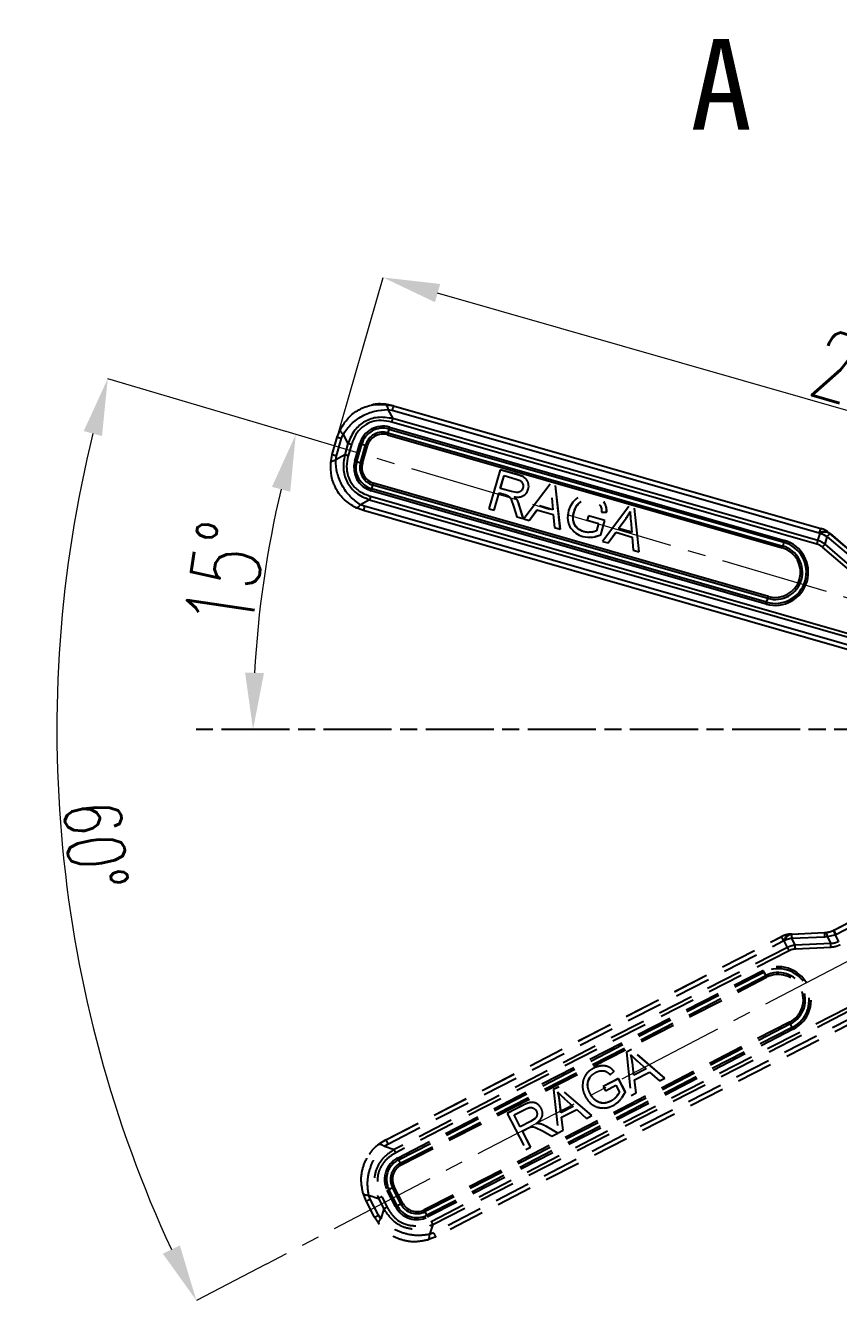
# Model space of a CAD drawing. Header units: millimetres. Extents: x 2379 to 4059, y 879 to 2067.
# Drawn here: x 3677.7 to 3821, y 1175.8 to 1400.4 of the extents above; entities that cross this region are included whole.
import ezdxf

# ---------------------------------------------------------------- set-up
doc = ezdxf.new("R2010")
doc.units = ezdxf.units.MM
for name, pattern in [('AM_ISO08W050', [18, 12, -1.5, 3, -1.5]), ('CENTER2', [28.575, 19.05, -3.175, 3.175, -3.175]), ('HIDDEN', [9.525, 6.35, -3.175])]:
    doc.linetypes.add(name, pattern=pattern)
for name, color, linetype, lineweight in [('AM_5', 3, 'Continuous', 25), ('AM_7', 4, 'AM_ISO08W050', 25), ('中心线', 1, 'CENTER2', 13), ('文字', 7, 'Continuous', 13), ('标注', 3, 'Continuous', 13)]:
    doc.layers.add(name, color=color, linetype=linetype, lineweight=lineweight)
doc.styles.add('SLDTEXTSTYLE1', font='txt.shx', dxfattribs={"width": 0.7, "bigfont": 'gbcbig.shx'})
doc.styles.add('STYLE1', font='txt.shx', dxfattribs={"width": 0.8, "height": 3, "bigfont": 'hzdx.shx'})
doc.dimstyles.new('SLDDIMSTYLE12$0', dxfattribs={"dimtxt": 12, "dimasz": 10, "dimexe": 0, "dimexo": 0.0625, "dimgap": 0.875, "dimtad": 1, "dimdec": 1, "dimlfac": 1.8, "dimrnd": 1e-09, "dimzin": 12, "dimdsep": 46, "dimtxsty": 'SLDTEXTSTYLE1', "dimcen": 0.09, "dimdle": 8.16, "dimclrd": 3, "dimclre": 3, "dimadec": 0, "dimazin": 3, "dimtfac": 1, "dimtdec": 1, "dimtofl": 0, "dimtmove": 0, "dimatfit": 3, "dimfxl": 0, "dimfrac": 2, "dimtolj": 1, "dimlwd": 5, "dimlwe": 5, "dimarcsym": 0})
doc.dimstyles.new('SLDDIMSTYLE12$2', dxfattribs={"dimtxt": 12, "dimasz": 10, "dimexe": 0, "dimexo": 0.0625, "dimgap": 0.875, "dimtad": 1, "dimdec": 1, "dimlfac": 1.8, "dimrnd": 1e-09, "dimzin": 12, "dimdsep": 46, "dimtxsty": 'SLDTEXTSTYLE1', "dimcen": 0.09, "dimdle": 8.16, "dimclrd": 3, "dimclre": 3, "dimadec": 0, "dimazin": 3, "dimtfac": 1, "dimtdec": 1, "dimtofl": 0, "dimtmove": 0, "dimatfit": 3, "dimfxl": 0, "dimfrac": 2, "dimtolj": 1, "dimlwd": 5, "dimlwe": 5, "dimarcsym": 0})

# ---------------------------------------------------------------- blocks, each defined once
blk = doc.blocks.new('*D32')
at = {"layer": 'Defpoints', "color": 0, "transparency": 16777216}
for p in [(3723.63, 1328.83), (3683.3, 1283.27), (3901.01, 1276.31), (3901.05, 1276.32), (3720.13, 1182.17)]:
    blk.add_point(p, dxfattribs=at)
at = {"layer": '标注', "color": 3, "lineweight": 5, "transparency": 16777216}
blk.add_line((3723.57, 1328.85), (3692.16, 1338.15), dxfattribs=at)
at = {"layer": '标注', "color": 3, "linetype": 'Continuous', "lineweight": 5, "transparency": 16777216}
blk.add_line((3720.08, 1182.14), (3707.79, 1175.75), dxfattribs=at)
blk.add_arc((3901.03, 1276.3), 217.83, 166.137, 204.8603, dxfattribs=at)
at = {"layer": '标注', "color": 3, "transparency": 16777216}
for points in [[(3687.93, 1328.93), (3691.15, 1328.06), (3692.16, 1338.15)], [(3704.87, 1185.46), (3701.88, 1183.99), (3707.79, 1175.75)]]:
    blk.add_solid(points, dxfattribs=at)
at = {"layer": '标注', "color": 0, "transparency": 16777216, "insert": (3690.04, 1255.99), "char_height": 10, "attachment_point": 5, "rotation": 275.4986, "style": 'SLDTEXTSTYLE1'}
blk.add_mtext('\\A1;60%%D', dxfattribs=at)
blk = doc.blocks.new('*D44')
at = {"layer": 'AM_5', "color": 3, "linetype": 'Continuous', "lineweight": 5, "transparency": 16777216}
blk.add_arc((3900.94, 1276.35), 183.18, 166.6403, 176.8717, dxfattribs=at)
at = {"layer": 'AM_5', "color": 3, "transparency": 16777216}
for points in [[(3721.11, 1319.1), (3724.33, 1318.24), (3725.3, 1328.33)], [(3719.7, 1286.3), (3716.37, 1286.39), (3717.77, 1276.35)]]:
    blk.add_solid(points, dxfattribs=at)
at = {"layer": 'Defpoints', "color": 0, "transparency": 16777216}
for p in [(3723.63, 1328.83), (3721.13, 1311.27), (3707.75, 1276.35), (3901.05, 1276.32), (3904.2, 1276.35)]:
    blk.add_point(p, dxfattribs=at)
at = {"layer": 'AM_5', "color": 0, "transparency": 16777216, "insert": (3712.85, 1303.6), "char_height": 12, "attachment_point": 5, "rotation": 81.756, "style": 'SLDTEXTSTYLE1'}
blk.add_mtext('\\A1;15%%D', dxfattribs=at)
blk = doc.blocks.new('*D45')
at = {"layer": 'AM_5', "color": 3, "linetype": 'Continuous', "lineweight": 5, "transparency": 16777216}
for p, q in [((3732.2, 1326.4), (3740.69, 1355.99)), ((3900.42, 1310.19), (3750.3, 1353.23))]:
    blk.add_line(p, q, dxfattribs=at)
at = {"layer": 'AM_5', "color": 3, "lineweight": 5, "transparency": 16777216}
blk.add_line((3901.13, 1276.39), (3910.04, 1307.43), dxfattribs=at)
at = {"layer": 'AM_5', "color": 3, "transparency": 16777216}
for points in [[(3750.76, 1354.84), (3749.84, 1351.63), (3740.69, 1355.99)], [(3900.88, 1311.79), (3899.96, 1308.59), (3910.04, 1307.43)]]:
    blk.add_solid(points, dxfattribs=at)
at = {"layer": 'Defpoints', "color": 0, "transparency": 16777216}
for p in [(3740.69, 1355.99), (3732.18, 1326.34), (3901.12, 1276.33)]:
    blk.add_point(p, dxfattribs=at)
at = {"layer": 'AM_5', "color": 0, "transparency": 16777216, "insert": (3827.26, 1338.32), "char_height": 12, "attachment_point": 5, "rotation": 344.0012, "style": 'SLDTEXTSTYLE1'}
blk.add_mtext('\\A1;225', dxfattribs=at)

msp = doc.modelspace()

# ---------------------------------------------------------------- linework, layer by layer
at = {"color": 7, "linetype": 'Continuous', "lineweight": 25}
for p, q in [((3738.658, 1333.498), (3738.629, 1333.492)), ((3741.074, 1333.635), (3742.521, 1333.361)), ((3742.541, 1333.366), (3741.097, 1333.64)), ((3741.552, 1332.724), (3742.421, 1331.122)), ((3741.552, 1332.724), (3742.277, 1332.587)), ((3742.277, 1332.587), (3817.578, 1310.993)), ((3742.541, 1333.366), (3742.521, 1333.361)), ((3742.521, 1333.361), (3817.823, 1311.767)), ((3742.541, 1333.366), (3817.844, 1311.772)), ((3817.162, 1309.021), (3742.242, 1330.506)), ((3817.341, 1309.637), (3742.421, 1331.122)), ((3731.744, 1324.801), (3732.626, 1327.877)), ((3732.489, 1324.575), (3733.371, 1327.651)), ((3732.626, 1327.877), (3733.158, 1329.247)), ((3733.371, 1327.651), (3733.637, 1328.336)), ((3733.637, 1328.336), (3734.506, 1326.734)), ((3741.455, 1328.29), (3811.047, 1308.333)), ((3741.727, 1329.286), (3741.548, 1328.622)), ((3741.548, 1328.622), (3811.14, 1308.666)), ((3741.727, 1329.286), (3811.319, 1309.329)), ((3741.821, 1329.618), (3811.413, 1309.662)), ((3734.506, 1326.734), (3733.932, 1324.734)), ((3735.118, 1326.557), (3734.544, 1324.557)), ((3735.706, 1323.642), (3736.588, 1326.718)), ((3736.041, 1323.547), (3736.923, 1326.623)), ((3736.719, 1323.358), (3737.601, 1326.434)), ((3736.923, 1326.623), (3737.601, 1326.434)), ((3737.054, 1323.263), (3737.936, 1326.339)), ((3731.469, 1323.355), (3731.744, 1324.801)), ((3733.932, 1324.734), (3732.351, 1323.852)), ((3732.351, 1323.852), (3732.489, 1324.575)), ((3736.041, 1323.547), (3736.719, 1323.358)), ((3761.309, 1322.12), (3759.335, 1315.237)), ((3761.324, 1322.124), (3761.309, 1322.12)), ((3764.354, 1321.247), (3761.309, 1322.12)), ((3764.369, 1321.25), (3761.324, 1322.124)), ((3761.35, 1318.828), (3762.002, 1321.104)), ((3761.366, 1318.832), (3762.016, 1321.1)), ((3762.002, 1321.104), (3764.174, 1320.481)), ((3764.369, 1321.25), (3764.354, 1321.247)), ((3765.432, 1320.849), (3765.416, 1320.846)), ((3738.704, 1318.742), (3738.907, 1319.41)), ((3808.296, 1298.785), (3738.704, 1318.742)), ((3808.499, 1299.453), (3738.907, 1319.41)), ((3808.597, 1299.787), (3739.004, 1319.744)), ((3761.366, 1318.832), (3761.35, 1318.828)), ((3763.311, 1318.266), (3761.35, 1318.828)), ((3763.327, 1318.269), (3761.366, 1318.832)), ((3770.112, 1319.601), (3765.497, 1313.475)), ((3771.924, 1311.632), (3771.092, 1319.32)), ((3771.94, 1311.635), (3771.108, 1319.323)), ((3738.32, 1316.818), (3736.739, 1315.936)), ((3738.32, 1316.818), (3829.045, 1290.801)), ((3738.493, 1317.433), (3829.219, 1291.416)), ((3808.199, 1298.452), (3738.607, 1318.408)), ((3760.245, 1314.976), (3761.122, 1318.035)), ((3760.261, 1314.979), (3761.136, 1318.031)), ((3761.122, 1318.035), (3762.183, 1317.731)), ((3762.183, 1317.731), (3762.758, 1317.508)), ((3763.186, 1317.021), (3763.753, 1315.524)), ((3763.327, 1318.269), (3763.311, 1318.266)), ((3764.276, 1318.104), (3763.311, 1318.266)), ((3764.932, 1317.356), (3764.948, 1317.36)), ((3770.447, 1317.174), (3770.624, 1315.067)), ((3737.228, 1314.905), (3735.857, 1315.439)), ((3737.425, 1315.669), (3736.739, 1315.936)), ((3828.492, 1288.734), (3737.229, 1314.905)), ((3828.689, 1289.498), (3737.425, 1315.669)), ((3759.335, 1315.237), (3760.245, 1314.976)), ((3760.261, 1314.979), (3760.245, 1314.976)), ((3763.753, 1315.524), (3764.252, 1313.827)), ((3764.75, 1315.723), (3764.734, 1315.72)), ((3765.397, 1313.499), (3764.734, 1315.72)), ((3765.413, 1313.502), (3764.75, 1315.723)), ((3766.458, 1313.199), (3767.817, 1315.069)), ((3766.474, 1313.203), (3767.828, 1315.066)), ((3767.817, 1315.069), (3770.689, 1314.246)), ((3770.624, 1315.067), (3768.288, 1315.737)), ((3770.624, 1315.075), (3768.304, 1315.74)), ((3770.689, 1314.246), (3770.897, 1311.927)), ((3774.357, 1314.7), (3774.341, 1314.696)), ((3779.201, 1314.663), (3780.093, 1314.657)), ((3783.994, 1315.62), (3779.379, 1309.494)), ((3780.109, 1314.66), (3780.093, 1314.657)), ((3785.807, 1307.651), (3784.975, 1315.338)), ((3785.823, 1307.654), (3784.991, 1315.342)), ((3764.252, 1313.827), (3765.397, 1313.499)), ((3765.413, 1313.502), (3765.397, 1313.499)), ((3765.497, 1313.475), (3766.458, 1313.199)), ((3766.474, 1313.203), (3766.458, 1313.199)), ((3770.897, 1311.927), (3771.924, 1311.632)), ((3774.441, 1312.466), (3774.426, 1312.462)), ((3776.872, 1314.011), (3776.64, 1313.204)), ((3776.64, 1313.204), (3778.658, 1312.626)), ((3776.888, 1314.015), (3776.872, 1314.011)), ((3779.781, 1313.177), (3776.872, 1314.011)), ((3779.796, 1313.181), (3776.888, 1314.015)), ((3778.658, 1312.626), (3778.289, 1311.34)), ((3779.05, 1310.629), (3779.781, 1313.177)), ((3779.066, 1310.633), (3779.796, 1313.181)), ((3779.796, 1313.181), (3779.781, 1313.177)), ((3782.171, 1311.756), (3783.509, 1313.555)), ((3782.186, 1311.759), (3783.525, 1313.558)), ((3783.525, 1313.558), (3783.509, 1313.555)), ((3784.329, 1313.193), (3784.507, 1311.085)), ((3771.94, 1311.635), (3771.924, 1311.632)), ((3776.102, 1311.204), (3776.086, 1311.2)), ((3777.445, 1311.123), (3777.429, 1311.12)), ((3777.866, 1311.203), (3777.445, 1311.123)), ((3778.051, 1310.309), (3778.067, 1310.313)), ((3778.056, 1310.354), (3779.066, 1310.633)), ((3779.066, 1310.633), (3779.05, 1310.629)), ((3780.341, 1309.218), (3781.7, 1311.088)), ((3780.357, 1309.222), (3781.711, 1311.085)), ((3781.7, 1311.088), (3784.571, 1310.265)), ((3782.186, 1311.759), (3782.171, 1311.756)), ((3784.507, 1311.085), (3782.171, 1311.756)), ((3784.506, 1311.094), (3782.186, 1311.759)), ((3784.571, 1310.265), (3784.78, 1307.945)), ((3817.341, 1309.637), (3817.713, 1310.877)), ((3817.578, 1310.993), (3817.713, 1310.877)), ((3817.823, 1311.767), (3817.844, 1311.772)), ((3818.579, 1308.991), (3818.976, 1310.315)), ((3818.976, 1310.315), (3823.4, 1306.541)), ((3819.316, 1310.965), (3819.337, 1310.97)), ((3819.316, 1310.965), (3819.45, 1310.85)), ((3819.46, 1310.866), (3819.324, 1310.981)), ((3819.337, 1310.97), (3819.473, 1310.855)), ((3819.45, 1310.85), (3823.874, 1307.076)), ((3819.473, 1310.855), (3823.898, 1307.081)), ((3779.379, 1309.494), (3780.341, 1309.218)), ((3780.357, 1309.222), (3780.341, 1309.218)), ((3784.78, 1307.945), (3785.807, 1307.651)), ((3785.823, 1307.654), (3785.807, 1307.651)), ((3811.319, 1309.329), (3811.14, 1308.666)), ((3822.918, 1304.418), (3818.147, 1308.488)), ((3823.35, 1304.921), (3818.579, 1308.991)), ((3808.296, 1298.785), (3808.499, 1299.453))]:
    msp.add_line(p, q, dxfattribs=at)
at = {"color": 7, "linetype": 'HIDDEN', "lineweight": 25}
for p, q in [((3820.14, 1240.994), (3827.111, 1244.573)), ((3820.152, 1241.012), (3827.124, 1244.591)), ((3820.492, 1240.262), (3827.463, 1243.842)), ((3812.689, 1240.299), (3812.511, 1240.29)), ((3812.516, 1240.273), (3812.529, 1240.29)), ((3812.516, 1240.273), (3812.693, 1240.28)), ((3812.529, 1240.29), (3812.707, 1240.3)), ((3812.693, 1240.28), (3818.502, 1240.556)), ((3812.707, 1240.3), (3818.515, 1240.575)), ((3818.502, 1240.556), (3818.515, 1240.575)), ((3818.515, 1240.575), (3818.74, 1240.592)), ((3818.971, 1239.875), (3820.347, 1240.19)), ((3820.153, 1241.012), (3820.08, 1240.975)), ((3820.08, 1240.975), (3820.152, 1241.012)), ((3820.14, 1240.994), (3820.152, 1241.012)), ((3820.347, 1240.19), (3820.492, 1240.262)), ((3820.347, 1240.19), (3820.958, 1238.963)), ((3741.192, 1204.053), (3810.879, 1239.835)), ((3741.203, 1204.07), (3810.891, 1239.853)), ((3741.543, 1203.321), (3811.23, 1239.104)), ((3811.985, 1237.953), (3742.652, 1202.351)), ((3810.879, 1239.835), (3810.891, 1239.853)), ((3811.23, 1239.104), (3811.407, 1239.111)), ((3811.985, 1237.953), (3811.407, 1239.111)), ((3812.713, 1239.566), (3818.522, 1239.841)), ((3813.33, 1238.329), (3812.713, 1239.566)), ((3819.594, 1238.626), (3813.33, 1238.329)), ((3819.623, 1237.963), (3813.359, 1237.666)), ((3818.522, 1239.841), (3818.971, 1239.875)), ((3818.971, 1239.875), (3819.594, 1238.626)), ((3812.276, 1237.381), (3742.942, 1201.779)), ((3743.243, 1200.844), (3807.645, 1233.914)), ((3743.402, 1200.538), (3807.805, 1233.607)), ((3807.805, 1233.607), (3808.128, 1233.001)), ((3743.725, 1199.932), (3808.128, 1233.001)), ((3743.885, 1199.625), (3808.288, 1232.695)), ((3749.155, 1189.682), (3833.115, 1232.793)), ((3749.449, 1189.115), (3833.409, 1232.227)), ((3834.041, 1231.032), (3749.583, 1187.665)), ((3834.42, 1230.341), (3749.962, 1186.973)), ((3812.349, 1224.786), (3747.946, 1191.716)), ((3812.506, 1224.476), (3748.103, 1191.407)), ((3812.816, 1223.85), (3812.506, 1224.476)), ((3812.816, 1223.85), (3748.413, 1190.78)), ((3812.973, 1223.54), (3748.57, 1190.47)), ((3784.482, 1219.962), (3783.575, 1219.496)), ((3784.492, 1219.975), (3783.584, 1219.509)), ((3784.492, 1219.975), (3784.482, 1219.962)), ((3790.35, 1214.926), (3784.482, 1219.962)), ((3790.359, 1214.939), (3784.492, 1219.975)), ((3783.584, 1219.509), (3783.575, 1219.496)), ((3783.575, 1219.496), (3784.401, 1211.871)), ((3784.643, 1217.672), (3784.634, 1217.658)), ((3784.889, 1215.43), (3784.634, 1217.658)), ((3784.898, 1215.444), (3784.643, 1217.672)), ((3785.48, 1217.956), (3787.051, 1216.54)), ((3776.382, 1215.482), (3776.372, 1215.469)), ((3777.825, 1216.684), (3777.816, 1216.671)), ((3779.763, 1217.096), (3779.754, 1217.082)), ((3780.734, 1215.519), (3781.389, 1216.124)), ((3781.398, 1216.137), (3781.389, 1216.124)), ((3787.051, 1216.54), (3784.889, 1215.43)), ((3784.898, 1215.444), (3784.889, 1215.43)), ((3787.045, 1216.546), (3784.898, 1215.444)), ((3785.003, 1214.622), (3787.66, 1215.986)), ((3787.66, 1215.986), (3789.399, 1214.437)), ((3771.635, 1213.365), (3770.727, 1212.899)), ((3771.644, 1213.378), (3770.736, 1212.912)), ((3771.644, 1213.378), (3771.635, 1213.365)), ((3777.502, 1208.329), (3771.635, 1213.365)), ((3777.511, 1208.342), (3771.644, 1213.378)), ((3776.84, 1214.412), (3776.83, 1214.399)), ((3776.84, 1214.412), (3777.214, 1215.067)), ((3782.173, 1214.831), (3779.481, 1213.449)), ((3779.491, 1213.462), (3779.481, 1213.449)), ((3779.481, 1213.449), (3779.865, 1212.702)), ((3782.183, 1214.845), (3779.491, 1213.462)), ((3779.865, 1212.702), (3781.732, 1213.661)), ((3781.732, 1213.661), (3782.343, 1212.471)), ((3782.183, 1214.845), (3782.173, 1214.831)), ((3783.384, 1212.474), (3782.173, 1214.831)), ((3783.393, 1212.487), (3782.183, 1214.845)), ((3785.291, 1212.328), (3785.003, 1214.622)), ((3785.301, 1212.342), (3785.013, 1214.627)), ((3789.399, 1214.437), (3790.35, 1214.926)), ((3790.359, 1214.939), (3790.35, 1214.926)), ((3770.736, 1212.912), (3770.727, 1212.899)), ((3770.727, 1212.899), (3771.554, 1205.274)), ((3771.795, 1211.075), (3771.786, 1211.061)), ((3772.041, 1208.833), (3771.786, 1211.061)), ((3772.051, 1208.847), (3771.795, 1211.075)), ((3772.632, 1211.359), (3774.204, 1209.943)), ((3777.177, 1212.23), (3777.168, 1212.217)), ((3780.841, 1210.875), (3780.832, 1210.862)), ((3781.876, 1211.735), (3781.866, 1211.722)), ((3782.129, 1212.082), (3781.876, 1211.735)), ((3782.847, 1211.593), (3783.393, 1212.487)), ((3782.875, 1211.557), (3782.884, 1211.57)), ((3783.393, 1212.487), (3783.384, 1212.474)), ((3784.401, 1211.871), (3785.291, 1212.328)), ((3785.301, 1212.342), (3785.291, 1212.328)), ((3765.402, 1210.159), (3762.584, 1208.712)), ((3762.593, 1208.726), (3762.584, 1208.712)), ((3762.584, 1208.712), (3765.855, 1202.343)), ((3765.411, 1210.172), (3762.593, 1208.726)), ((3763.785, 1208.446), (3765.796, 1209.478)), ((3765.411, 1210.172), (3765.402, 1210.159)), ((3766.461, 1210.607), (3766.452, 1210.594)), ((3774.204, 1209.943), (3772.041, 1208.833)), ((3772.051, 1208.847), (3772.041, 1208.833)), ((3774.198, 1209.949), (3772.051, 1208.847)), ((3772.155, 1208.025), (3774.812, 1209.389)), ((3774.812, 1209.389), (3776.551, 1207.84)), ((3778.767, 1210.659), (3778.758, 1210.646)), ((3764.867, 1206.34), (3763.785, 1208.446)), ((3764.876, 1206.353), (3763.798, 1208.452)), ((3766.682, 1207.272), (3764.867, 1206.34)), ((3764.876, 1206.353), (3764.867, 1206.34)), ((3766.691, 1207.285), (3764.876, 1206.353)), ((3766.225, 1206.11), (3766.797, 1206.341)), ((3767.496, 1207.814), (3766.682, 1207.272)), ((3766.691, 1207.285), (3766.682, 1207.272)), ((3767.443, 1206.278), (3768.881, 1205.575)), ((3768.486, 1207.718), (3768.495, 1207.731)), ((3769.471, 1206.402), (3769.461, 1206.389)), ((3771.465, 1205.223), (3769.461, 1206.389)), ((3771.474, 1205.236), (3769.471, 1206.402)), ((3772.444, 1205.731), (3772.155, 1208.025)), ((3772.453, 1205.745), (3772.165, 1208.03)), ((3776.551, 1207.84), (3777.502, 1208.329)), ((3777.511, 1208.342), (3777.502, 1208.329)), ((3739.949, 1203.262), (3741.192, 1204.053)), ((3741.203, 1204.07), (3739.963, 1203.281)), ((3741.203, 1204.07), (3741.192, 1204.053)), ((3765.244, 1205.606), (3766.225, 1206.11)), ((3766.697, 1202.775), (3765.244, 1205.606)), ((3766.707, 1202.788), (3765.256, 1205.613)), ((3768.881, 1205.575), (3770.405, 1204.679)), ((3770.405, 1204.679), (3771.465, 1205.223)), ((3771.474, 1205.236), (3771.465, 1205.223)), ((3771.554, 1205.274), (3772.444, 1205.731)), ((3772.453, 1205.745), (3772.444, 1205.731)), ((3740.922, 1202.925), (3741.543, 1203.321)), ((3740.922, 1202.925), (3742.652, 1202.351)), ((3765.855, 1202.343), (3766.697, 1202.775)), ((3766.707, 1202.788), (3766.697, 1202.775)), ((3738.281, 1201.509), (3738.264, 1201.484)), ((3743.402, 1200.538), (3743.725, 1199.932)), ((3742.873, 1192.302), (3741.412, 1195.148)), ((3741.721, 1195.308), (3742.344, 1195.635)), ((3743.183, 1192.461), (3741.721, 1195.308)), ((3743.806, 1192.788), (3742.344, 1195.635)), ((3744.115, 1192.948), (3742.653, 1195.794)), ((3737.729, 1193.282), (3737.18, 1194.646)), ((3739.191, 1190.435), (3737.729, 1193.282)), ((3738.152, 1194.309), (3739.882, 1193.735)), ((3738.427, 1193.627), (3738.152, 1194.309)), ((3739.889, 1190.781), (3738.427, 1193.627)), ((3739.882, 1193.735), (3740.832, 1191.885)), ((3740.45, 1194.025), (3741.4, 1192.174)), ((3740.283, 1190.159), (3739.889, 1190.781)), ((3740.832, 1191.885), (3740.283, 1190.159)), ((3743.183, 1192.461), (3743.806, 1192.788)), ((3748.413, 1190.78), (3748.103, 1191.407)), ((3739.98, 1189.193), (3739.191, 1190.435)), ((3749.449, 1189.115), (3748.9, 1187.389)), ((3749.962, 1186.973), (3748.597, 1186.423)), ((3749.583, 1187.665), (3748.9, 1187.389))]:
    msp.add_line(p, q, dxfattribs=at)
at = {"color": 7, "linetype": 'Continuous', "lineweight": 25}
for centre, radius, start, end in [((3740.655, 1325.552), 4.231, 73.99917, 164.00247), ((3740.657, 1325.552), 3.884, 73.99917, 164.00247), ((3740.669, 1325.555), 3.191, 73.99917, 164.00247), ((3740.671, 1325.555), 2.845, 73.99917, 164.00247), ((3716.516, 1335.48), 25.954, 343.91719, 344.67981), ((3766.758, 1322.429), 25.953, 163.9172, 164.67984), ((3750.336, 1374.525), 49.745, 253.95603, 254.35706), ((3724.187, 1278.529), 49.748, 73.95602, 74.35704), ((3739.773, 1322.475), 4.231, 164.00083, 253.99752), ((3749.454, 1371.449), 49.745, 253.95603, 254.35706), ((3739.775, 1322.476), 3.885, 164.00075, 253.99756), ((3739.787, 1322.478), 3.192, 164.00075, 253.99757), ((3723.305, 1275.453), 49.748, 73.95602, 74.35704), ((3739.789, 1322.479), 2.845, 164.00056, 253.99766), ((3764.006, 1311.165), 26.412, 163.32881, 164.08236), ((3713.605, 1326.987), 26.412, 343.32882, 344.08236), ((3809.806, 1304.057), 5.831, 254.00246, 74), ((3836.351, 1302.472), 25.954, 163.91719, 164.67983), ((3828.726, 1307.9), 11.569, 160.47239, 164.49357), ((3818.424, 1309.5), 1.716, 58.66161, 119.51448), ((3818.558, 1309.384), 1.716, 58.66153, 119.51425), ((3816.358, 1306.133), 4.933, 57.94933, 74.06129), ((3816.72, 1307.922), 4, 49.53467, 73.99864), ((3816.741, 1307.927), 4, 49.53467, 73.99864), ((3829.853, 1301.143), 14.228, 136.98242, 139.86093), ((3809.808, 1304.057), 5.484, 254.00238, 74.00008), ((3809.82, 1304.06), 4.792, 254.00253, 73.99993), ((3809.822, 1304.06), 4.445, 254.00255, 73.99991), ((3786.109, 1315.523), 25.954, 343.91719, 344.67983), ((3833.597, 1291.208), 26.411, 163.32879, 164.08235), ((3783.196, 1307.031), 26.413, 343.32883, 344.08237)]:
    msp.add_arc(centre, radius, start, end, dxfattribs=at)
at = {"color": 7, "linetype": 'HIDDEN', "lineweight": 25}
for centre, radius, start, end in [((3812.706, 1236.277), 4, 92.71551, 117.17948), ((3812.718, 1236.295), 4, 92.71551, 117.17948), ((3812.868, 1238.593), 1.716, 101.84245, 162.69532), ((3813.045, 1238.601), 1.716, 101.84237, 162.69509), ((3826.921, 1240.321), 14.228, 180.16327, 183.04177), ((3832.729, 1240.596), 14.227, 180.16315, 183.04177), ((3830.737, 1245.635), 11.569, 203.65317, 207.67445), ((3821.476, 1244.477), 11.569, 203.65323, 207.67441), ((3813.666, 1234.725), 4.933, 101.13017, 117.24213), ((3810.309, 1228.727), 5.831, 297.1833, 117.18084), ((3830.75, 1245.736), 25.954, 207.09803, 207.86067), ((3810.31, 1228.729), 5.484, 297.18322, 117.18092), ((3810.317, 1228.739), 4.792, 297.18337, 117.18077), ((3785.183, 1220.872), 25.954, 27.09803, 27.86067), ((3810.318, 1228.74), 4.445, 297.18339, 117.18075), ((3788.87, 1212.687), 26.413, 26.50967, 27.26321), ((3836.45, 1235.639), 26.411, 206.50963, 207.26319), ((3745.175, 1197.081), 4.231, 117.18001, 207.18331), ((3745.176, 1197.082), 3.884, 117.18001, 207.18331), ((3745.183, 1197.092), 3.191, 117.18001, 207.18331), ((3745.184, 1197.094), 2.845, 117.18001, 207.18331), ((3766.346, 1212.666), 25.953, 207.09805, 207.86068), ((3720.779, 1187.802), 25.954, 27.09803, 27.86065), ((3718.722, 1239.417), 49.745, 297.13687, 297.5379), ((3765.344, 1151.523), 49.748, 117.13686, 117.53788), ((3766.806, 1148.676), 49.748, 117.13686, 117.53788), ((3746.646, 1194.248), 2.845, 207.1814, 297.1785), ((3720.184, 1236.571), 49.745, 297.13687, 297.5379), ((3746.637, 1194.234), 4.231, 207.18167, 297.17837), ((3746.638, 1194.236), 3.885, 207.18159, 297.1784), ((3746.645, 1194.246), 3.192, 207.18159, 297.17841), ((3724.468, 1179.617), 26.412, 26.50966, 27.2632), ((3772.048, 1202.569), 26.412, 206.50966, 207.26321)]:
    msp.add_arc(centre, radius, start, end, dxfattribs=at)
at = {"color": 7, "linetype": 'Continuous', "lineweight": 25}
for points, knots in [([(3733.158, 1329.247), (3733.579, 1329.934), (3734.417, 1331.303), (3736.381, 1332.761), (3738.659, 1333.655), (3740.267, 1333.642), (3741.074, 1333.635)], [0, 0, 0, 0, 0.2509207, 0.5000162, 0.7490448, 1, 1, 1, 1]), ([(3733.637, 1328.336), (3734.086, 1328.968), (3734.981, 1330.228), (3736.968, 1331.642), (3739.224, 1332.58), (3740.774, 1332.676), (3741.552, 1332.724)], [0, 0, 0, 0, 0.2509209, 0.5000162, 0.7490448, 1, 1, 1, 1]), ([(3741.097, 1333.64), (3740.277, 1333.711), (3739.44, 1333.784), (3738.674, 1333.497), (3738.659, 1333.491)], [0, 0, 0, 0, 0.9811751, 1, 1, 1, 1]), ([(3741.074, 1333.635), (3741.172, 1333.586), (3741.367, 1333.487), (3741.491, 1332.978), (3741.552, 1332.724)], [0, 0, 0, 0, 0.5000005, 1, 1, 1, 1]), ([(3742.421, 1331.122), (3741.517, 1331.268), (3739.841, 1331.539), (3737.442, 1330.748), (3735.511, 1329.131), (3734.857, 1327.572), (3734.506, 1326.734)], [0, 0, 0, 0, 0.2702915, 0.5008839, 0.7316205, 1, 1, 1, 1]), ([(3742.242, 1330.506), (3741.616, 1330.639), (3740.452, 1330.887), (3738.745, 1330.632), (3737.216, 1329.892), (3735.859, 1328.532), (3735.377, 1327.249), (3735.118, 1326.557)], [0, 0, 0, 0, 0.2085412, 0.3881399, 0.5544367, 0.759769, 1, 1, 1, 1]), ([(3733.158, 1329.247), (3733.141, 1329.135), (3733.106, 1328.909), (3733.459, 1328.528), (3733.637, 1328.336)], [0, 0, 0, 0, 0.49686735, 1, 1, 1, 1]), ([(3735.857, 1315.439), (3735.169, 1315.86), (3733.798, 1316.699), (3732.339, 1318.664), (3731.446, 1320.942), (3731.461, 1322.549), (3731.469, 1323.355)], [0, 0, 0, 0, 0.2509467, 0.4999848, 0.7490685, 1, 1, 1, 1]), ([(3731.469, 1323.355), (3731.513, 1323.456), (3731.602, 1323.658), (3732.101, 1323.787), (3732.351, 1323.852)], [0, 0, 0, 0, 0.50000085, 1, 1, 1, 1]), ([(3736.739, 1315.936), (3736.104, 1316.387), (3734.839, 1317.286), (3733.423, 1319.275), (3732.487, 1321.529), (3732.396, 1323.076), (3732.351, 1323.852)], [0, 0, 0, 0, 0.2509467, 0.4999847, 0.7490684, 1, 1, 1, 1]), ([(3733.932, 1324.734), (3733.786, 1323.829), (3733.514, 1322.153), (3734.306, 1319.753), (3735.924, 1317.823), (3737.482, 1317.17), (3738.32, 1316.818)], [0, 0, 0, 0, 0.2705363, 0.5011773, 0.7319034, 1, 1, 1, 1]), ([(3734.544, 1324.557), (3734.411, 1323.931), (3734.163, 1322.766), (3734.418, 1321.058), (3735.159, 1319.53), (3736.52, 1318.173), (3737.802, 1317.692), (3738.493, 1317.433)], [0, 0, 0, 0, 0.20872371, 0.38836947, 0.55468562, 0.75997191, 1, 1, 1, 1]), ([(3765.416, 1320.846), (3765.248, 1320.924), (3764.904, 1321.085), (3764.54, 1321.192), (3764.354, 1321.247)], [0, 0, 0, 0, 0.4889255, 1, 1, 1, 1]), ([(3765.432, 1320.849), (3765.264, 1320.928), (3764.92, 1321.088), (3764.556, 1321.196), (3764.369, 1321.25)], [0, 0, 0, 0, 0.4889255, 1, 1, 1, 1]), ([(3766.014, 1320.332), (3765.918, 1320.445), (3765.744, 1320.647), (3765.517, 1320.785), (3765.416, 1320.846)], [0, 0, 0, 0, 0.5575462, 1, 1, 1, 1]), ([(3763.797, 1317.339), (3764.029, 1317.317), (3764.461, 1317.275), (3765.071, 1317.364), (3765.607, 1317.603), (3766.049, 1318.046), (3766.197, 1318.452), (3766.274, 1318.665)], [0, 0, 0, 0, 0.2248507, 0.4169148, 0.5876668, 0.7832367, 1, 1, 1, 1]), ([(3764.174, 1320.481), (3764.394, 1320.406), (3764.713, 1320.299), (3765.064, 1320.046), (3765.174, 1319.884), (3765.226, 1319.809)], [0, 0, 0, 0, 0.5431864, 0.7867589, 1, 1, 1, 1]), ([(3765.334, 1318.93), (3765.291, 1318.814), (3765.206, 1318.584), (3765.023, 1318.421), (3764.931, 1318.339)], [0, 0, 0, 0, 0.5017512, 1, 1, 1, 1]), ([(3765.226, 1319.809), (3765.287, 1319.666), (3765.378, 1319.454), (3765.384, 1319.148), (3765.351, 1319.003), (3765.334, 1318.93)], [0, 0, 0, 0, 0.508701, 0.7517829, 1, 1, 1, 1]), ([(3766.33, 1319.568), (3766.296, 1319.726), (3766.237, 1320.001), (3766.081, 1320.233), (3766.014, 1320.332)], [0, 0, 0, 0, 0.5738958, 1, 1, 1, 1]), ([(3766.274, 1318.665), (3766.311, 1318.834), (3766.378, 1319.133), (3766.344, 1319.436), (3766.33, 1319.568)], [0, 0, 0, 0, 0.5655054, 1, 1, 1, 1]), ([(3762.758, 1317.508), (3762.829, 1317.452), (3763, 1317.315), (3763.118, 1317.129), (3763.186, 1317.021)], [0, 0, 0, 0, 0.4142729, 1, 1, 1, 1]), ([(3764.734, 1315.72), (3764.61, 1316.105), (3764.412, 1316.718), (3763.963, 1317.171), (3763.797, 1317.339)], [0, 0, 0, 0, 0.628575, 1, 1, 1, 1]), ([(3764.75, 1315.723), (3764.626, 1316.109), (3764.428, 1316.721), (3763.979, 1317.175), (3763.813, 1317.343)], [0, 0, 0, 0, 0.628575, 1, 1, 1, 1]), ([(3764.931, 1318.339), (3764.831, 1318.274), (3764.631, 1318.144), (3764.394, 1318.117), (3764.276, 1318.104)], [0, 0, 0, 0, 0.50112496, 1, 1, 1, 1]), ([(3775.03, 1317.221), (3774.621, 1316.885), (3773.86, 1316.261), (3773.54, 1315.335), (3773.392, 1314.908)], [0, 0, 0, 0, 0.5381648, 1, 1, 1, 1]), ([(3774.341, 1314.696), (3774.479, 1315.078), (3774.677, 1315.628), (3775.161, 1316.217), (3775.448, 1316.419), (3775.589, 1316.518)], [0, 0, 0, 0, 0.5344662, 0.7714045, 1, 1, 1, 1]), ([(3774.357, 1314.7), (3774.507, 1315.131), (3774.76, 1315.858), (3775.36, 1316.33), (3775.604, 1316.522)], [0, 0, 0, 0, 0.5921782, 1, 1, 1, 1]), ([(3780.093, 1314.657), (3780.089, 1315.042), (3780.082, 1315.705), (3779.712, 1316.247), (3779.557, 1316.474)], [0, 0, 0, 0, 0.5814657, 1, 1, 1, 1]), ([(3780.109, 1314.66), (3780.105, 1315.045), (3780.098, 1315.708), (3779.728, 1316.251), (3779.573, 1316.477)], [0, 0, 0, 0, 0.5814657, 1, 1, 1, 1]), ([(3735.857, 1315.439), (3735.964, 1315.425), (3736.179, 1315.397), (3736.552, 1315.755), (3736.739, 1315.936)], [0, 0, 0, 0, 0.4968674, 1, 1, 1, 1]), ([(3773.392, 1314.908), (3773.274, 1314.341), (3773.071, 1313.364), (3773.456, 1312.453), (3773.617, 1312.069)], [0, 0, 0, 0, 0.5794862, 1, 1, 1, 1]), ([(3774.426, 1312.462), (3774.359, 1312.622), (3774.223, 1312.947), (3774.126, 1313.713), (3774.253, 1314.293), (3774.341, 1314.696)], [0, 0, 0, 0, 0.2264152, 0.4626215, 1, 1, 1, 1]), ([(3774.441, 1312.466), (3774.319, 1312.85), (3774.084, 1313.589), (3774.269, 1314.34), (3774.357, 1314.7)], [0, 0, 0, 0, 0.520635, 1, 1, 1, 1]), ([(3778.8, 1316.015), (3778.867, 1315.926), (3779.004, 1315.747), (3779.186, 1315.294), (3779.195, 1314.921), (3779.201, 1314.663)], [0, 0, 0, 0, 0.23103556, 0.46846759, 1, 1, 1, 1]), ([(3783.509, 1313.555), (3783.656, 1313.766), (3783.926, 1314.154), (3784.146, 1314.573), (3784.247, 1314.765)], [0, 0, 0, 0, 0.54195929, 1, 1, 1, 1]), ([(3783.525, 1313.558), (3783.672, 1313.769), (3783.942, 1314.158), (3784.162, 1314.577), (3784.263, 1314.769)], [0, 0, 0, 0, 0.5419593, 1, 1, 1, 1]), ([(3784.247, 1314.765), (3784.253, 1314.509), (3784.267, 1313.984), (3784.308, 1313.461), (3784.329, 1313.193)], [0, 0, 0, 0, 0.4886908, 1, 1, 1, 1]), ([(3773.617, 1312.069), (3773.935, 1311.642), (3774.527, 1310.848), (3775.458, 1310.523), (3775.889, 1310.373)], [0, 0, 0, 0, 0.53725916, 1, 1, 1, 1]), ([(3776.086, 1311.2), (3775.729, 1311.333), (3775.212, 1311.526), (3774.682, 1312.024), (3774.511, 1312.316), (3774.426, 1312.462)], [0, 0, 0, 0, 0.5264104, 0.7642346, 1, 1, 1, 1]), ([(3776.102, 1311.204), (3775.698, 1311.351), (3775.007, 1311.604), (3774.608, 1312.212), (3774.441, 1312.466)], [0, 0, 0, 0, 0.5837878, 1, 1, 1, 1]), ([(3775.889, 1310.373), (3776.475, 1310.274), (3777.554, 1310.091), (3778.58, 1310.46), (3779.05, 1310.629)], [0, 0, 0, 0, 0.5424178, 1, 1, 1, 1]), ([(3777.429, 1311.12), (3777.202, 1311.096), (3776.75, 1311.049), (3776.307, 1311.15), (3776.086, 1311.2)], [0, 0, 0, 0, 0.5020846, 1, 1, 1, 1]), ([(3777.445, 1311.123), (3777.19, 1311.098), (3776.737, 1311.054), (3776.295, 1311.158), (3776.102, 1311.204)], [0, 0, 0, 0, 0.5618251, 1, 1, 1, 1]), ([(3778.289, 1311.34), (3778.19, 1311.3), (3777.913, 1311.189), (3777.618, 1311.147), (3777.429, 1311.12)], [0, 0, 0, 0, 0.3598376, 1, 1, 1, 1]), ([(3818.579, 1308.991), (3818.387, 1309.131), (3818.007, 1309.408), (3817.562, 1309.561), (3817.341, 1309.637)], [0, 0, 0, 0, 0.50495342, 1, 1, 1, 1]), ([(3818.147, 1308.488), (3817.976, 1308.618), (3817.674, 1308.847), (3817.316, 1308.968), (3817.162, 1309.021)], [0, 0, 0, 0, 0.56777287, 1, 1, 1, 1])]:
    msp.add_open_spline(points, degree=3, knots=knots, dxfattribs=at)
for points in [[(3742.521, 1333.361), (3742.507, 1333.326), (3742.478, 1333.255), (3742.344, 1332.81), (3742.277, 1332.587)], [(3742.242, 1330.506), (3742.259, 1330.565), (3742.293, 1330.684), (3742.342, 1330.853), (3742.386, 1331.005), (3742.41, 1331.083), (3742.421, 1331.122)], [(3732.626, 1327.877), (3732.656, 1327.866), (3732.716, 1327.844), (3733.153, 1327.715), (3733.371, 1327.651)], [(3735.118, 1326.557), (3735.058, 1326.574), (3734.939, 1326.608), (3734.772, 1326.656), (3734.621, 1326.7), (3734.544, 1326.723), (3734.506, 1326.734)], [(3731.744, 1324.801), (3731.774, 1324.79), (3731.834, 1324.768), (3732.271, 1324.639), (3732.489, 1324.575)], [(3734.544, 1324.557), (3734.485, 1324.574), (3734.366, 1324.608), (3734.198, 1324.657), (3734.047, 1324.701), (3733.971, 1324.723), (3733.932, 1324.734)], [(3738.493, 1317.433), (3738.476, 1317.373), (3738.442, 1317.254), (3738.395, 1317.086), (3738.352, 1316.934), (3738.331, 1316.857), (3738.32, 1316.818)], [(3737.425, 1315.669), (3737.366, 1315.448), (3737.246, 1315.006), (3737.234, 1314.939), (3737.229, 1314.905)], [(3817.162, 1309.021), (3817.179, 1309.081), (3817.213, 1309.2), (3817.262, 1309.368), (3817.306, 1309.52), (3817.33, 1309.598), (3817.341, 1309.637)], [(3818.147, 1308.488), (3818.189, 1308.537), (3818.273, 1308.636), (3818.393, 1308.774), (3818.499, 1308.899), (3818.553, 1308.96), (3818.579, 1308.991)]]:
    msp.add_open_spline(points, degree=3, dxfattribs=at)
at = {"color": 7, "linetype": 'HIDDEN', "lineweight": 25}
for points, knots in [([(3818.502, 1240.556), (3818.544, 1240.558), (3818.619, 1240.562), (3818.694, 1240.57), (3818.726, 1240.573)], [0, 0, 0, 0, 0.5576718, 1, 1, 1, 1]), ([(3818.726, 1240.573), (3818.961, 1240.608), (3819.423, 1240.678), (3819.855, 1240.865), (3820.068, 1240.958)], [0, 0, 0, 0, 0.5083155, 1, 1, 1, 1]), ([(3818.726, 1240.573), (3818.76, 1240.542), (3818.828, 1240.48), (3818.923, 1240.077), (3818.971, 1239.875)], [0, 0, 0, 0, 0.5008043, 1, 1, 1, 1]), ([(3818.74, 1240.592), (3818.974, 1240.627), (3819.435, 1240.695), (3819.867, 1240.883), (3820.08, 1240.975)], [0, 0, 0, 0, 0.50800634, 1, 1, 1, 1]), ([(3820.068, 1240.958), (3820.081, 1240.964), (3820.105, 1240.976), (3820.129, 1240.988), (3820.14, 1240.994)], [0, 0, 0, 0, 0.5601455, 1, 1, 1, 1]), ([(3820.068, 1240.958), (3820.07, 1240.916), (3820.076, 1240.834), (3820.257, 1240.404), (3820.347, 1240.19)], [0, 0, 0, 0, 0.5, 1, 1, 1, 1]), ([(3813.33, 1238.329), (3813.094, 1238.3), (3812.627, 1238.241), (3812.198, 1238.048), (3811.985, 1237.953)], [0, 0, 0, 0, 0.50495342, 1, 1, 1, 1]), ([(3820.958, 1238.963), (3820.744, 1238.869), (3820.309, 1238.678), (3819.835, 1238.644), (3819.594, 1238.626)], [0, 0, 0, 0, 0.4914989, 1, 1, 1, 1]), ([(3821.249, 1238.391), (3820.995, 1238.278), (3820.476, 1238.048), (3819.911, 1237.992), (3819.623, 1237.963)], [0, 0, 0, 0, 0.4902935, 1, 1, 1, 1]), ([(3813.359, 1237.666), (3813.145, 1237.644), (3812.769, 1237.604), (3812.424, 1237.448), (3812.276, 1237.381)], [0, 0, 0, 0, 0.56777287, 1, 1, 1, 1]), ([(3784.344, 1219.046), (3784.524, 1218.863), (3784.893, 1218.489), (3785.281, 1218.136), (3785.48, 1217.956)], [0, 0, 0, 0, 0.4886908, 1, 1, 1, 1]), ([(3784.634, 1217.658), (3784.597, 1217.912), (3784.528, 1218.381), (3784.402, 1218.837), (3784.344, 1219.046)], [0, 0, 0, 0, 0.54195929, 1, 1, 1, 1]), ([(3784.643, 1217.672), (3784.606, 1217.926), (3784.537, 1218.394), (3784.411, 1218.85), (3784.353, 1219.059)], [0, 0, 0, 0, 0.5419593, 1, 1, 1, 1]), ([(3777.816, 1216.671), (3777.556, 1216.52), (3777.06, 1216.234), (3776.341, 1215.546), (3776.092, 1214.909), (3775.942, 1214.529)], [0, 0, 0, 0, 0.308178, 0.5862676, 1, 1, 1, 1]), ([(3777.825, 1216.684), (3777.569, 1216.531), (3777.083, 1216.239), (3776.573, 1215.823), (3776.434, 1215.522), (3776.41, 1215.468)], [0, 0, 0, 0, 0.4764978, 0.9064737, 1, 1, 1, 1]), ([(3776.83, 1214.399), (3776.886, 1214.56), (3776.997, 1214.882), (3777.411, 1215.472), (3777.875, 1215.761), (3778.193, 1215.959)], [0, 0, 0, 0, 0.2394886, 0.4785859, 1, 1, 1, 1]), ([(3779.754, 1217.082), (3779.394, 1217.084), (3778.717, 1217.087), (3778.103, 1216.803), (3777.816, 1216.671)], [0, 0, 0, 0, 0.5318982, 1, 1, 1, 1]), ([(3779.763, 1217.096), (3779.403, 1217.097), (3778.726, 1217.101), (3778.113, 1216.817), (3777.825, 1216.684)], [0, 0, 0, 0, 0.53189815, 1, 1, 1, 1]), ([(3778.193, 1215.959), (3778.409, 1216.055), (3778.831, 1216.242), (3779.292, 1216.233), (3779.517, 1216.229)], [0, 0, 0, 0, 0.512975, 1, 1, 1, 1]), ([(3779.517, 1216.229), (3779.626, 1216.211), (3779.849, 1216.174), (3780.291, 1215.968), (3780.553, 1215.702), (3780.734, 1215.519)], [0, 0, 0, 0, 0.23103556, 0.46846759, 1, 1, 1, 1]), ([(3781.389, 1216.124), (3781.122, 1216.402), (3780.664, 1216.881), (3780.023, 1217.023), (3779.754, 1217.082)], [0, 0, 0, 0, 0.5814657, 1, 1, 1, 1]), ([(3781.398, 1216.137), (3781.132, 1216.416), (3780.673, 1216.894), (3780.032, 1217.036), (3779.763, 1217.096)], [0, 0, 0, 0, 0.5814657, 1, 1, 1, 1]), ([(3775.942, 1214.529), (3775.874, 1214.004), (3775.746, 1213.029), (3776.146, 1212.134), (3776.33, 1211.721)], [0, 0, 0, 0, 0.5381648, 1, 1, 1, 1]), ([(3777.168, 1212.217), (3777.007, 1212.589), (3776.774, 1213.126), (3776.725, 1213.887), (3776.796, 1214.23), (3776.83, 1214.399)], [0, 0, 0, 0, 0.5344662, 0.7714045, 1, 1, 1, 1]), ([(3777.177, 1212.23), (3776.991, 1212.647), (3776.678, 1213.351), (3776.793, 1214.105), (3776.84, 1214.412)], [0, 0, 0, 0, 0.5921782, 1, 1, 1, 1]), ([(3771.496, 1212.449), (3771.676, 1212.266), (3772.045, 1211.892), (3772.433, 1211.539), (3772.632, 1211.359)], [0, 0, 0, 0, 0.4886907, 1, 1, 1, 1]), ([(3771.786, 1211.061), (3771.749, 1211.315), (3771.68, 1211.784), (3771.554, 1212.24), (3771.496, 1212.449)], [0, 0, 0, 0, 0.5419592, 1, 1, 1, 1]), ([(3771.795, 1211.075), (3771.758, 1211.329), (3771.69, 1211.797), (3771.563, 1212.253), (3771.505, 1212.462)], [0, 0, 0, 0, 0.5419592, 1, 1, 1, 1]), ([(3776.33, 1211.721), (3776.632, 1211.228), (3777.153, 1210.376), (3778.057, 1209.975), (3778.437, 1209.806)], [0, 0, 0, 0, 0.5794862, 1, 1, 1, 1]), ([(3778.758, 1210.646), (3778.6, 1210.716), (3778.278, 1210.861), (3777.684, 1211.353), (3777.379, 1211.863), (3777.168, 1212.217)], [0, 0, 0, 0, 0.2264152, 0.4626215, 1, 1, 1, 1]), ([(3778.767, 1210.659), (3778.415, 1210.855), (3777.738, 1211.233), (3777.359, 1211.907), (3777.177, 1212.23)], [0, 0, 0, 0, 0.520635, 1, 1, 1, 1]), ([(3780.832, 1210.862), (3780.481, 1210.714), (3779.972, 1210.501), (3779.245, 1210.502), (3778.92, 1210.598), (3778.758, 1210.646)], [0, 0, 0, 0, 0.5264104, 0.7642346, 1, 1, 1, 1]), ([(3780.841, 1210.875), (3780.446, 1210.706), (3779.769, 1210.418), (3779.062, 1210.588), (3778.767, 1210.659)], [0, 0, 0, 0, 0.5837878, 1, 1, 1, 1]), ([(3781.866, 1211.722), (3781.717, 1211.549), (3781.42, 1211.205), (3781.028, 1210.976), (3780.832, 1210.862)], [0, 0, 0, 0, 0.5020846, 1, 1, 1, 1]), ([(3781.876, 1211.735), (3781.707, 1211.543), (3781.407, 1211.201), (3781.014, 1210.974), (3780.841, 1210.875)], [0, 0, 0, 0, 0.5618251, 1, 1, 1, 1]), ([(3781.255, 1210.124), (3781.75, 1210.452), (3782.662, 1211.057), (3783.157, 1212.029), (3783.384, 1212.474)], [0, 0, 0, 0, 0.5424178, 1, 1, 1, 1]), ([(3782.343, 1212.471), (3782.298, 1212.374), (3782.172, 1212.104), (3781.986, 1211.871), (3781.866, 1211.722)], [0, 0, 0, 0, 0.3598376, 1, 1, 1, 1]), ([(3766.452, 1210.594), (3766.275, 1210.536), (3765.914, 1210.418), (3765.575, 1210.246), (3765.402, 1210.159)], [0, 0, 0, 0, 0.4889255, 1, 1, 1, 1]), ([(3766.461, 1210.607), (3766.284, 1210.549), (3765.924, 1210.431), (3765.585, 1210.26), (3765.411, 1210.172)], [0, 0, 0, 0, 0.4889255, 1, 1, 1, 1]), ([(3765.796, 1209.478), (3766.007, 1209.574), (3766.313, 1209.713), (3766.742, 1209.77), (3766.933, 1209.727), (3767.022, 1209.707)], [0, 0, 0, 0, 0.5431864, 0.7867589, 1, 1, 1, 1]), ([(3767.239, 1210.629), (3767.091, 1210.645), (3766.827, 1210.673), (3766.567, 1210.618), (3766.452, 1210.594)], [0, 0, 0, 0, 0.5575462, 1, 1, 1, 1]), ([(3767.022, 1209.707), (3767.165, 1209.645), (3767.376, 1209.553), (3767.59, 1209.333), (3767.665, 1209.205), (3767.703, 1209.14)], [0, 0, 0, 0, 0.508701, 0.7517829, 1, 1, 1, 1]), ([(3767.992, 1210.287), (3767.859, 1210.379), (3767.628, 1210.539), (3767.355, 1210.602), (3767.239, 1210.629)], [0, 0, 0, 0, 0.5738958, 1, 1, 1, 1]), ([(3767.67, 1206.929), (3767.855, 1207.071), (3768.198, 1207.336), (3768.583, 1207.819), (3768.81, 1208.36), (3768.829, 1208.985), (3768.659, 1209.382), (3768.569, 1209.591)], [0, 0, 0, 0, 0.2248507, 0.4169148, 0.5876668, 0.7832367, 1, 1, 1, 1]), ([(3767.703, 1209.14), (3767.751, 1209.027), (3767.846, 1208.801), (3767.824, 1208.556), (3767.813, 1208.434)], [0, 0, 0, 0, 0.5017512, 1, 1, 1, 1]), ([(3768.569, 1209.591), (3768.481, 1209.739), (3768.325, 1210.003), (3768.093, 1210.201), (3767.992, 1210.287)], [0, 0, 0, 0, 0.5655054, 1, 1, 1, 1]), ([(3778.437, 1209.806), (3778.961, 1209.712), (3779.936, 1209.538), (3780.838, 1209.938), (3781.255, 1210.124)], [0, 0, 0, 0, 0.53725916, 1, 1, 1, 1]), ([(3766.797, 1206.341), (3766.887, 1206.348), (3767.106, 1206.366), (3767.318, 1206.311), (3767.443, 1206.278)], [0, 0, 0, 0, 0.4142729, 1, 1, 1, 1]), ([(3767.813, 1208.434), (3767.785, 1208.318), (3767.728, 1208.086), (3767.573, 1207.904), (3767.496, 1207.814)], [0, 0, 0, 0, 0.50112496, 1, 1, 1, 1]), ([(3769.461, 1206.389), (3769.107, 1206.585), (3768.544, 1206.897), (3767.907, 1206.92), (3767.67, 1206.929)], [0, 0, 0, 0, 0.628575, 1, 1, 1, 1]), ([(3769.471, 1206.402), (3769.117, 1206.598), (3768.553, 1206.91), (3767.916, 1206.933), (3767.679, 1206.942)], [0, 0, 0, 0, 0.628575, 1, 1, 1, 1]), ([(3737.18, 1194.646), (3737.016, 1195.434), (3736.691, 1197.006), (3737.125, 1199.413), (3738.175, 1201.624), (3739.356, 1202.715), (3739.949, 1203.262)], [0, 0, 0, 0, 0.2509207, 0.5000162, 0.7490448, 1, 1, 1, 1]), ([(3738.152, 1194.309), (3738.047, 1195.077), (3737.838, 1196.608), (3738.32, 1198.999), (3739.322, 1201.227), (3740.387, 1202.358), (3740.922, 1202.925)], [0, 0, 0, 0, 0.2509209, 0.5000162, 0.7490448, 1, 1, 1, 1]), ([(3739.963, 1203.281), (3739.316, 1202.772), (3738.656, 1202.253), (3738.294, 1201.519), (3738.287, 1201.505)], [0, 0, 0, 0, 0.9811751, 1, 1, 1, 1]), ([(3742.652, 1202.351), (3741.892, 1201.839), (3740.485, 1200.89), (3739.277, 1198.672), (3738.975, 1196.171), (3739.565, 1194.587), (3739.882, 1193.735)], [0, 0, 0, 0, 0.2702915, 0.5008839, 0.7316205, 1, 1, 1, 1]), ([(3739.949, 1203.262), (3740.054, 1203.293), (3740.265, 1203.355), (3740.703, 1203.068), (3740.922, 1202.925)], [0, 0, 0, 0, 0.5000005, 1, 1, 1, 1]), ([(3742.942, 1201.779), (3742.395, 1201.448), (3741.376, 1200.832), (3740.306, 1199.479), (3739.697, 1197.893), (3739.639, 1195.972), (3740.166, 1194.707), (3740.45, 1194.025)], [0, 0, 0, 0, 0.2085412, 0.3881399, 0.5544367, 0.759769, 1, 1, 1, 1]), ([(3737.18, 1194.646), (3737.244, 1194.552), (3737.373, 1194.363), (3737.892, 1194.327), (3738.152, 1194.309)], [0, 0, 0, 0, 0.49686735, 1, 1, 1, 1]), ([(3740.832, 1191.885), (3741.345, 1191.124), (3742.294, 1189.716), (3744.514, 1188.508), (3747.014, 1188.208), (3748.598, 1188.798), (3749.449, 1189.115)], [0, 0, 0, 0, 0.2705363, 0.5011773, 0.7319034, 1, 1, 1, 1]), ([(3741.4, 1192.174), (3741.731, 1191.627), (3742.348, 1190.607), (3743.703, 1189.537), (3745.289, 1188.929), (3747.209, 1188.871), (3748.473, 1189.398), (3749.155, 1189.682)], [0, 0, 0, 0, 0.20872371, 0.38836947, 0.55468562, 0.75997191, 1, 1, 1, 1]), ([(3739.98, 1189.193), (3739.943, 1189.297), (3739.869, 1189.505), (3740.145, 1189.941), (3740.283, 1190.159)], [0, 0, 0, 0, 0.50000085, 1, 1, 1, 1]), ([(3748.597, 1186.423), (3747.807, 1186.26), (3746.233, 1185.933), (3743.824, 1186.368), (3741.614, 1187.418), (3740.526, 1188.6), (3739.98, 1189.193)], [0, 0, 0, 0, 0.2509467, 0.4999848, 0.7490685, 1, 1, 1, 1]), ([(3748.9, 1187.389), (3748.128, 1187.284), (3746.591, 1187.073), (3744.197, 1187.555), (3741.972, 1188.558), (3740.847, 1189.624), (3740.283, 1190.159)], [0, 0, 0, 0, 0.2509467, 0.4999847, 0.7490684, 1, 1, 1, 1]), ([(3748.597, 1186.423), (3748.684, 1186.487), (3748.861, 1186.613), (3748.887, 1187.13), (3748.9, 1187.389)], [0, 0, 0, 0, 0.4968674, 1, 1, 1, 1])]:
    msp.add_open_spline(points, degree=3, knots=knots, dxfattribs=at)
for points in [[(3812.276, 1237.381), (3812.247, 1237.436), (3812.191, 1237.546), (3812.111, 1237.702), (3812.04, 1237.844), (3812.003, 1237.916), (3811.985, 1237.953)], [(3813.359, 1237.666), (3813.356, 1237.731), (3813.35, 1237.86), (3813.342, 1238.043), (3813.335, 1238.207), (3813.332, 1238.288), (3813.33, 1238.329)], [(3819.623, 1237.963), (3819.62, 1238.028), (3819.614, 1238.158), (3819.606, 1238.34), (3819.599, 1238.504), (3819.596, 1238.585), (3819.594, 1238.626)], [(3741.192, 1204.053), (3741.206, 1204.017), (3741.234, 1203.946), (3741.44, 1203.529), (3741.543, 1203.321)], [(3742.942, 1201.779), (3742.914, 1201.834), (3742.857, 1201.945), (3742.778, 1202.101), (3742.706, 1202.242), (3742.67, 1202.315), (3742.652, 1202.351)], [(3737.729, 1193.282), (3737.759, 1193.295), (3737.818, 1193.32), (3738.224, 1193.525), (3738.427, 1193.627)], [(3740.45, 1194.025), (3740.395, 1193.996), (3740.285, 1193.94), (3740.129, 1193.861), (3739.989, 1193.789), (3739.918, 1193.753), (3739.882, 1193.735)], [(3739.191, 1190.435), (3739.221, 1190.448), (3739.28, 1190.474), (3739.686, 1190.678), (3739.889, 1190.781)], [(3741.4, 1192.174), (3741.345, 1192.146), (3741.235, 1192.09), (3741.08, 1192.01), (3740.939, 1191.939), (3740.868, 1191.903), (3740.832, 1191.885)], [(3749.155, 1189.682), (3749.183, 1189.627), (3749.24, 1189.517), (3749.32, 1189.361), (3749.393, 1189.222), (3749.43, 1189.15), (3749.449, 1189.115)], [(3749.583, 1187.665), (3749.691, 1187.463), (3749.906, 1187.058), (3749.943, 1187.001), (3749.962, 1186.973)]]:
    msp.add_open_spline(points, degree=3, dxfattribs=at)
at = {"layer": 'AM_7'}
msp.add_line((3904.197, 1276.347), (3707.749, 1276.347), dxfattribs=at)
at = {"layer": '中心线'}
for p, q in [((3901.012, 1276.307), (3723.629, 1328.829)), ((3901.048, 1276.315), (3720.133, 1182.173))]:
    msp.add_line(p, q, dxfattribs=at)

# ---------------------------------------------------------------- texts
at = {"layer": '文字', "insert": (3822.071, 1389.134), "char_height": 16, "width": 240, "attachment_point": 5, "style": 'STYLE1'}
msp.add_mtext('\\pt176;{\\fSimSun|b0|i0|c134|p2;\\W1;A  向}', dxfattribs=at)

# ---------------------------------------------------------------- dimensions: what is measured, and where the dimension line sits
at = {"layer": 'AM_5'}
dim = msp.add_linear_dim(base=(3740.687, 1355.991), p1=(3901.117, 1276.33), p2=(3732.185, 1326.339), angle=164.00123, text='225', dimstyle='SLDDIMSTYLE12$0', override={"dimlfac": 1, "dimpost": ''}, dxfattribs=at)
dim.commit()
dim.dimension.update_dxf_attribs({"geometry": '*D45', "text_midpoint": (3827.256, 1338.322)})
dim = msp.add_angular_dim_2l(base=(3721.126, 1311.273), line1=((3901.048, 1276.315), (3723.629, 1328.829)), line2=((3904.197, 1276.347), (3707.749, 1276.347)), text='15%%D', dimstyle='SLDDIMSTYLE12$2', override={"dimlfac": 1}, dxfattribs=at)
dim.commit()
dim.dimension.update_dxf_attribs({"geometry": '*D44', "text_midpoint": (3712.855, 1303.598)})
at = {"layer": '标注'}
dim = msp.add_angular_dim_2l(base=(3683.304, 1283.267), line1=((3901.048, 1276.315), (3720.133, 1182.173)), line2=((3901.012, 1276.307), (3723.629, 1328.829)), text='60%%D', dimstyle='SLDDIMSTYLE12$2', override={"dimtxt": 10, "dimadec": 3, "dimtdec": 3, "dimtzin": 0}, dxfattribs=at)
dim.commit()
dim.dimension.update_dxf_attribs({"geometry": '*D32', "text_midpoint": (3690.043, 1255.993)})

doc.saveas('drawing.dxf')
